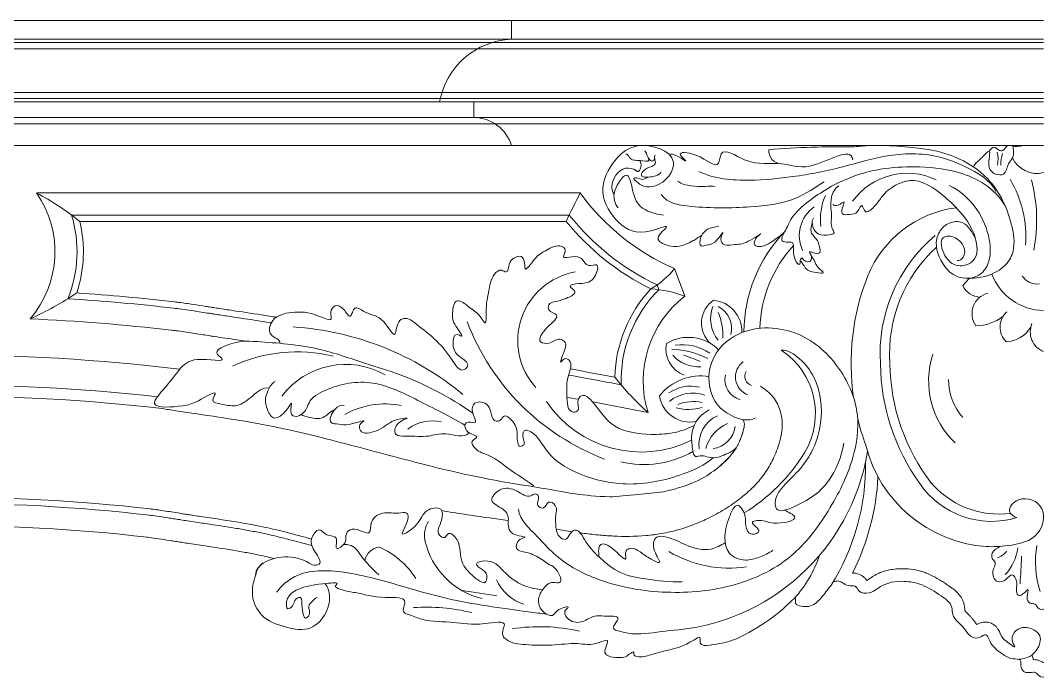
# Model space of a CAD drawing. Header units: millimetres. Extents: x 1778 to 4162, y -1209 to 580.
# Drawn here: x 2287.2 to 2642.9, y -200.2 to 28.7 of the extents above; entities that cross this region are included whole.
import ezdxf

# ---------------------------------------------------------------- set-up
doc = ezdxf.new("R2010")
doc.units = ezdxf.units.MM
doc.layers.add('ceco.net 173', color=7, linetype='Continuous')

msp = doc.modelspace()

# ---------------------------------------------------------------- linework, layer by layer
at = {"layer": 'ceco.net 173', "lineweight": 5}
for p, q in [((1802.56, 28.67), (2643.62, 28.67)), ((2458.27, 28.67), (2458.27, 22.12)), ((1802.56, 22.12), (2643.62, 22.12)), ((1790.82, 18.82), (2643.62, 18.82)), ((1796.05, 21.02), (2643.62, 21.02)), ((1778.33, 3.62), (2643.62, 3.62)), ((1777.51, 0.32), (2643.62, 0.32)), ((1777.73, 1.42), (2643.62, 1.42)), ((2445.19, 0.32), (2445.19, -5.13)), ((1789.48, -5.13), (2643.62, -5.13)), ((1796.8, -7.33), (2643.62, -7.33)), ((1802.56, -14.93), (2643.62, -14.93)), ((2505.24, -17.61), (2504.72, -16.74)), ((2292.85, -31.43), (2482.19, -31.43)), ((2305.05, -39.13), (2478.37, -39.13)), ((2307.93, -41.33), (2477.31, -41.33)), ((2515.07, -57.78), (2518.66, -67.39)), ((2508.98, -63.47), (2509.59, -65.12))]:
    msp.add_line(p, q, dxfattribs=at)
for centre, radius, start, end in [((2459.41, -4.49), 26.64, 92.4704, 169.5834), ((2445.01, -18.99), 13.87, 17.0638, 89.2538), ((2552.42, -16.7), 4.57, 175.9872, 267.2017), ((2572.05, -292.86), 277.53, 88.8292, 95.0004), ((2617.63, -19.57), 10.12, 347.8628, 13.1994), ((2645.44, -22.45), 16.79, 163.5168, 177.4242), ((2508.53, -17.76), 2.97, 204.8747, 241.6402), ((2507.1, -19.37), 1.01, 271.1561, 10.6375), ((2641.3, -15.17), 9.47, 205.3273, 284.2264), ((2596.15, -48.21), 23.63, 64.8914, 143.8235), ((2599.21, -46.41), 38.19, 355.2757, 31.1166), ((2586.31, -40.8), 54.87, 348.8808, 14.7781), ((2263.4, -51.89), 35.86, 319.2865, 34.7917), ((2245.54, -119.9), 100.33, 51.5504, 61.8638), ((2826.87, -207.28), 386.95, 152.9692, 154.6032), ((2546.38, 14.97), 79.2, 215.8609, 246.7171), ((2585.59, -40.35), 19.71, 155.8762, 188.0129), ((2570.88, -46.31), 12.36, 125.5444, 204.6351), ((2618.07, -74.81), 38.53, 97.2328, 157.8879), ((2263.4, -51.89), 43.56, 337.9237, 17.0369), ((2263.4, -51.89), 45.76, 341.7049, 13.3459), ((2546.38, 14.97), 89.1, 219.1858, 243.6214), ((2546.38, 14.97), 86.9, 218.5002, 244.5068), ((2590.01, -80.14), 50.78, 135.9568, 179.604), ((2590.01, -80.14), 45.28, 137.7426, 177.9965), ((2640.21, -87.36), 53.56, 129.8898, 183.8257), ((2640.21, -87.36), 50.26, 132.4431, 183.8257), ((2560.3, -55.27), 1.46, 122.2766, 185.4665), ((2484.71, -82.84), 24.27, 100.0971, 222.308), ((2492.18, -39.35), 29.39, 299.8187, 321.1731), ((2658.93, -90.71), 82.37, 158.3397, 188.4249), ((2643.87, -52.86), 19.51, 200.5131, 269.2913), ((2641.43, -56.74), 6.42, 214.2274, 276.2577), ((2624.86, -69.87), 11.16, 128.1669, 147.0378), ((2621.73, -60.75), 6.94, 206.0271, 267.8697), ((2247.71, 21.15), 105.53, 293.9719, 304.0854), ((2261.82, -746.51), 681.74, 83.33989, 86.21286), ((2541.29, -96.86), 47.06, 137.1402, 178.4663), ((2541.29, -96.86), 44.86, 134.9555, 181.7912), ((2541.29, -96.86), 37.16, 127.519, 197.3368), ((2504.4, -105.06), 40.28, 69.2687, 86.5941), ((2626.01, -73.45), 7.34, 104.4371, 215.0886), ((2261.82, -746.51), 679.54, 83.33989, 86.46087), ((2534.07, -76.74), 9.61, 124.254, 227.5681), ((2539.58, -75.22), 11.96, 159.0968, 218.727), ((2527.64, -79.65), 10.9, 357.8321, 84.6772), ((2526.35, -78.59), 8.55, 345.7246, 62.4726), ((2511.43, -81.05), 20.46, 357.4902, 23.136), ((2620, -62.29), 15.38, 269.9575, 308.1127), ((2635.67, -78.15), 7.23, 132.2537, 224.9496), ((2261.82, -746.51), 671.84, 83.33989, 87.54633), ((2375.56, -181.05), 103.16, 50.3703, 86.2641), ((2520.09, -46.83), 82.68, 200.8862, 249.1604), ((2630.02, -72.54), 10.73, 272.875, 328.4146), ((2646.31, -79.83), 7.35, 156.8362, 248.5384), ((2519.92, -96.59), 14.88, 45.1555, 120.9928), ((2521.78, -85.74), 9.71, 168.685, 249.8204), ((2517.64, -101.33), 17.08, 55.3973, 97.9128), ((2261.25, -756.95), 669.08, 83.0065, 97.52888), ((2383.58, -140.19), 53.43, 76.4429, 114.851), ((2512.96, -116.48), 30.61, 63.4656, 87.9271), ((2523.65, -79.29), 12.67, 223.2043, 272.5277), ((2505.08, -131.35), 45.33, 65.4007, 73.138), ((2537.64, -108.26), 26.5, 328.8732, 56.6451), ((2633.7, -96.76), 30.15, 162.3308, 225.9828), ((2400.52, -118.99), 27.86, 60.297, 143.0824), ((2542.83, -95.54), 6.55, 125.7664, 250.0605), ((2660.04, -89.95), 73.28, 180.7726, 215.5811), ((2660.04, -89.95), 69.98, 180.7726, 217.4502), ((2129.02, -2011.35), 1948.05, 79.12803, 79.67436), ((2129.02, -2011.35), 1950.25, 79.2064, 79.66738), ((2579.38, -27.32), 109.14, 218.7307, 227.6179), ((2524.1, -113.25), 18.1, 80.2664, 142.0745), ((2540.02, -96.37), 7.39, 168.0751, 253.2669), ((2542.97, -95.24), 3.44, 150.8483, 251.5059), ((2261.25, -756.95), 658.63, 83.57744, 97.52888), ((2520.6, -111.59), 12.9, 75.7305, 125.4358), ((2630.61, -96.37), 20.12, 180.0224, 221.3573), ((2261.25, -756.95), 654.78, 83.39659, 97.52888), ((2129.02, -2011.35), 1940.35, 79.53131, 79.65153), ((2520.45, -100.5), 10.75, 188.6813, 281.5086), ((2521.35, -113.77), 12.65, 70.3833, 129.5707), ((2414.16, -133.16), 28.26, 78.4146, 119.6293), ((2503.43, -81.89), 39.76, 213.9258, 296.2603), ((2129.02, -2011.35), 1940.35, 78.80255, 79.38113), ((2519.88, -90.38), 16.45, 255.0276, 287.1532), ((2521.62, -119.71), 15.64, 78.852, 110.4742), ((2531.83, -116.82), 10.88, 115.4165, 180.2221), ((2534.52, -119.1), 11.01, 114.0919, 187.6862), ((2658.93, -90.71), 82.37, 193.5281, 200.2688), ((2430.59, -124.71), 13.88, 76.7978, 127.2797), ((2538.83, -123.99), 13.37, 113.5126, 164.3947), ((2527.23, -111.53), 9.04, 277.8678, 352.0856), ((2626.89, -108.12), 46.58, 193.8204, 266.0145), ((2504.27, -91.16), 34.86, 256.9577, 299.5838), ((2508.62, -109.37), 74.63, 273.6162, 350.6686), ((2505.63, -88.03), 64.37, 301.5426, 328.1877), ((2502.69, -126.2), 78.93, 327.8437, 0.918), ((2499.91, -80.52), 56.12, 281.5853, 296.1194), ((2502.69, -126.2), 83.33, 333.1661, 357.1921), ((2625.44, -115.57), 30.24, 214.2506, 287.0231), ((2628.13, -112.17), 31.13, 218.7529, 277.3687), ((2261.25, -756.95), 619.58, 83.39659, 97.52888), ((2261.25, -756.95), 617.38, 83.39659, 97.52888), ((2261.25, -756.95), 609.68, 83.39659, 97.52888), ((2436.29, -150.63), 8.36, 145.4098, 193.0048), ((2454.35, -146.58), 26.88, 192.7458, 256.5779), ((2400.23, -159.45), 5.62, 40.3089, 94.3564), ((2443.17, -129.62), 46.7, 214.1197, 228.2251), ((2412.75, -160.41), 5.62, 94.6091, 169.9273), ((2401.17, -180.43), 27.93, 31.8389, 66.5402), ((2534.14, -120.78), 41.31, 239.3369, 278.3389), ((2625.46, -152.38), 6.47, 288.0194, 323.5429), ((2617.82, -152.77), 17, 316.9789, 352.2093), ((2673.83, -159.98), 33.06, 169.8947, 197.9892), ((2379.84, -173.82), 15.67, 55.0787, 120.7987), ((2525.46, -144.33), 42.24, 317.7986, 341.6425), ((2098.28, -130.38), 538.39, 356.0452, 357.0694), ((2466.97, -160.06), 15.22, 203.5314, 253.0765), ((2428.73, -241.9), 66.2, 76.258, 94.0209), ((2468.11, -245.58), 63.09, 77.3369, 98.7357)]:
    msp.add_arc(centre, radius, start, end, dxfattribs=at)
at = {"layer": 'ceco.net 173'}
msp.add_arc((2374.42, -165.02), 5.34, 119.1514, 174.7573, dxfattribs=at)
at = {"layer": 'ceco.net 173', "lineweight": 5}
for points, knots in [([(2524.58, -46.12), (2523.46, -46.9), (2518.57, -49.97), (2514.02, -50.69), (2507.14, -47.43), (2515.15, -41.53), (2502.91, -46.68), (2495.16, -42.55), (2487.78, -31.44), (2493.35, -19.9), (2502.52, -12.79), (2519.37, -18.35), (2510.72, -29.42), (2505.59, -29.38), (2504.23, -29.06)], [33.526084, 33.526084, 33.526084, 33.526084, 35.368001, 41.76453, 45.731498, 50.153408, 55.282468, 65.953398, 77.28588, 88.748409, 96.813434, 109.325211, 118.776399, 122.442048, 122.442048, 122.442048, 122.442048]), ([(2498.06, -17.9), (2498.53, -17.68), (2499.75, -20.34), (2502.23, -19.81), (2507.17, -20.96), (2505.38, -18.22), (2505.24, -17.61)], [0, 0, 0, 0, 1.426467, 5.103318, 7.811518, 9.975132, 9.975132, 9.975132, 9.975132]), ([(2617.96, -61.09), (2621.98, -61.2), (2628.31, -59.5), (2633.95, -51.87), (2632.56, -39.92), (2626.42, -26.71), (2611.43, -17.02), (2596.68, -15.31), (2585.03, -14.67), (2579.5, -15.15), (2577.73, -15.38)], [0, 0, 0, 0, 10.96539, 15.941777, 24.616766, 41.73359, 54.413786, 71.317801, 81.528944, 86.335029, 86.335029, 86.335029, 86.335029]), ([(2619.16, -22.32), (2619.7, -21.16), (2621.54, -19.92), (2625.97, -14.78), (2623.58, -22.09), (2626.27, -25.08), (2630.6, -25.41), (2630.82, -21.45), (2633.09, -19.29), (2633.17, -16.95), (2632.99, -15.58), (2633.04, -15.16)], [0, 0, 0, 0, 3.498036, 7.039782, 11.592502, 14.991603, 17.546875, 21.122187, 23.370473, 25.901583, 27.075839, 27.075839, 27.075839, 27.075839]), ([(2502.88, -20.11), (2503.97, -20.92), (2502.75, -25.65), (2501.26, -23.13), (2500.72, -23.13)], [1.667357, 1.667357, 1.667357, 1.667357, 5.261398, 6.743533, 6.743533, 6.743533, 6.743533]), ([(2494, -31.95), (2493.09, -30.6), (2492.96, -25.89), (2497.85, -21.53), (2501.53, -23.5), (2502.11, -23.98)], [0, 0, 0, 0, 4.450289, 11.427656, 13.121958, 13.121958, 13.121958, 13.121958]), ([(2562.05, -51.97), (2563.25, -54.08), (2564.06, -55.34), (2564.32, -57.17), (2568.07, -59.65), (2562.73, -58.91), (2560.91, -58.63), (2558.83, -54.32), (2558.74, -57.19), (2555.21, -52.71), (2557.59, -48.33), (2554.3, -48.57), (2551.43, -48.45), (2554.07, -44.07), (2555.36, -40.33), (2559.91, -35.6), (2566.82, -30.57), (2580.02, -23.53), (2597.5, -21.49), (2613.86, -23.6), (2624.52, -28.62), (2629.11, -33.68), (2630.52, -36.63)], [0, 0, 0, 0, 2.040091, 5.431375, 7.601112, 9.467864, 13.680511, 15.52135, 16.410133, 18.443171, 24.129729, 24.992638, 26.967127, 30.080636, 34.361976, 39.490971, 46.929907, 57.999691, 79.739057, 93.648659, 102.509934, 111.42555, 111.42555, 111.42555, 111.42555]), ([(2505.94, -25.89), (2505.26, -26.16), (2503.88, -27.15), (2502.4, -26.09), (2500, -26.18), (2502.65, -28.11), (2503.6, -28.86), (2504.23, -29.06)], [0, 0, 0, 0, 1.988753, 3.896924, 4.825769, 6.87503, 8.855913, 8.855913, 8.855913, 8.855913]), ([(2595.65, -27.32), (2594.24, -27.73), (2589.99, -29.54), (2587.33, -32.55), (2585.12, -35.88), (2581.31, -39.28), (2580.28, -34.4), (2578.89, -38.81), (2576.38, -38.77), (2571.9, -39.48), (2575.34, -32.98), (2572.47, -35.84), (2570.43, -35.95), (2570.35, -35.39)], [5.553018, 5.553018, 5.553018, 5.553018, 8.424607, 13.959308, 17.735326, 20.835904, 22.883826, 25.214745, 27.873628, 30.252003, 33.983482, 36.121598, 37.661319, 37.661319, 37.661319, 37.661319]), ([(2377.59, -83.8), (2377.76, -82.4), (2372.9, -81.3), (2374.9, -74.21), (2383.01, -72.64), (2388.3, -72.78), (2396.22, -76.57), (2394.85, -72.74), (2396.87, -69.99), (2400.04, -71.49), (2401.84, -75.36), (2402.97, -72.93), (2403.74, -70.49), (2408.64, -74.38), (2413.13, -73.57), (2417.65, -82.63), (2418.28, -78.04), (2418.81, -75.91), (2421.96, -74.5), (2429.09, -80.39), (2434.42, -84.01), (2440.64, -94.57), (2444.13, -90.71), (2439.25, -88.27), (2437.52, -85.11), (2438.27, -79.74), (2442.28, -82.36), (2437.84, -76.82), (2437.49, -73.9), (2438.57, -67.04), (2444.22, -71.96), (2446.91, -73.43), (2449.61, -78.08), (2449.14, -70.36), (2450.44, -66.37), (2451.04, -60.5), (2454.4, -57.7), (2457.14, -59.84), (2457.24, -55.82), (2458.91, -53.97), (2462.1, -52.81), (2462.93, -55.58), (2462.82, -59.48), (2466.74, -53.29), (2470.18, -51.56), (2474.57, -48.98), (2477.67, -51.31), (2475.26, -54.53), (2479.85, -53.35), (2482.92, -53.72), (2484.48, -57.6), (2489.22, -55.37), (2487.08, -62.5), (2483.66, -62.83), (2477.13, -63.47), (2481.79, -66.09), (2476.98, -68.34), (2474.55, -69.09), (2470.95, -69.8), (2471.1, -72.89), (2475.96, -73.91), (2470.33, -78.03), (2466.54, -83.52), (2472.1, -84.17), (2474.37, -81.69), (2477.91, -83.67), (2476.67, -86.42), (2474.78, -91.46), (2476.67, -88.64), (2480.04, -90.34), (2477.35, -96.05), (2477.54, -100.87), (2477.7, -108.51), (2482.42, -107.17), (2480.7, -104.08), (2483.62, -100.54), (2489.02, -107.17), (2493.92, -114.17), (2505.16, -115.77), (2514.52, -115.33), (2519.44, -113.64), (2521.88, -112.44)], [0.053645, 0.053645, 0.053645, 0.053645, 3.970381, 8.423895, 14.811091, 23.849069, 27.578806, 29.570453, 32.114474, 34.988862, 37.958597, 39.247248, 40.878715, 43.958423, 50.971267, 56.287677, 58.109798, 60.880897, 62.216704, 66.718165, 82.215527, 87.489326, 89.118917, 93.126251, 97.473022, 100.721872, 102.232632, 105.871659, 110.24302, 114.154601, 118.898855, 123.655324, 125.670551, 129.046287, 135.818587, 141.406571, 144.01707, 145.527802, 148.382677, 150.646166, 153.005359, 155.535589, 157.135619, 161.385325, 166.052563, 171.1027, 172.578883, 174.814451, 177.512067, 180.532685, 183.733549, 186.176313, 189.964419, 195.300382, 198.300781, 200.518356, 203.481138, 207.416023, 209.945174, 211.425878, 214.306073, 219.037957, 224.212713, 226.932658, 230.609626, 232.088679, 236.284862, 238.733535, 240.337562, 241.796177, 247.043694, 252.712115, 258.655861, 260.031654, 263.340301, 265.079794, 270.527502, 279.343619, 291.222296, 297.914934, 305.233522, 305.233522, 305.233522, 305.233522]), ([(2376.34, -74.73), (2375.55, -74.59), (2374.77, -74.46), (2370.27, -73.73), (2366.69, -73.19), (2362.12, -72.51), (2361, -72.35), (2359.03, -72.05), (2358.18, -71.92), (2356.52, -71.67), (2355.72, -71.55), (2354.42, -71.35), (2353.92, -71.27), (2352.88, -71.1), (2352.35, -71.02), (2350.4, -70.71), (2348.91, -70.48), (2345.77, -70.01), (2344.12, -69.77), (2341.93, -69.49), (2341.45, -69.43), (2340.97, -69.38)], [183.234779, 183.234779, 183.234779, 183.234779, 185.192439, 185.192439, 194.596904, 194.596904, 197.683903, 197.683903, 200.104743, 200.104743, 202.419475, 202.419475, 203.873268, 203.873268, 205.327061, 205.327061, 209.109912, 209.109912, 212.892762, 212.892762, 213.920806, 213.920806, 213.920806, 213.920806]), ([(2374.61, -76.67), (2374.4, -76.63), (2374.2, -76.6), (2371.07, -76.08), (2368.22, -75.65), (2363.43, -74.93), (2361.46, -74.64), (2357.98, -74.12), (2356.46, -73.89), (2354.53, -73.59), (2354.1, -73.52), (2353.21, -73.38), (2352.76, -73.31), (2351.39, -73.1), (2350.44, -72.94), (2347.26, -72.45), (2344.89, -72.09), (2341.82, -71.7), (2341.27, -71.63), (2340.71, -71.56)], [184.374276, 184.374276, 184.374276, 184.374276, 184.893064, 184.893064, 192.318813, 192.318813, 197.722072, 197.722072, 202.056483, 202.056483, 203.312098, 203.312098, 204.567713, 204.567713, 207.078943, 207.078943, 212.710936, 212.710936, 213.920806, 213.920806, 213.920806, 213.920806]), ([(2365.74, -83.06), (2364.69, -82.9), (2363.64, -82.75), (2361.25, -82.39), (2359.91, -82.19), (2357.34, -81.81), (2356.1, -81.62), (2354.36, -81.36), (2353.84, -81.28), (2352.48, -81.07), (2351.62, -80.93), (2349.85, -80.65), (2348.94, -80.5), (2346.13, -80.07), (2344.17, -79.77), (2341.36, -79.4), (2340.59, -79.3), (2339.8, -79.21)], [191.034805, 191.034805, 191.034805, 191.034805, 193.854799, 193.854799, 197.549204, 197.549204, 201.013861, 201.013861, 202.488327, 202.488327, 204.900345, 204.900345, 207.312363, 207.312363, 212.136399, 212.136399, 213.920806, 213.920806, 213.920806, 213.920806]), ([(2373.87, -99.36), (2371.79, -98.96), (2368.08, -102.16), (2363.02, -106.24), (2358.5, -105.17), (2353.16, -104.35), (2356.89, -99.23), (2348.21, -104.72), (2343.71, -105.69), (2330.42, -106.9), (2338.6, -98.44), (2342.24, -93.05), (2347.5, -87.85), (2360.61, -90.99), (2354.37, -86.89), (2361.67, -82.68), (2372.34, -83.35), (2389.97, -84.62), (2406.05, -90.53), (2423.14, -95.49), (2436.66, -102.43), (2444.8, -108.12)], [0, 0, 0, 0, 5.770884, 11.562446, 16.599618, 19.594479, 21.673504, 27.428209, 32.689815, 41.525993, 47.57007, 54.806743, 61.322447, 69.058769, 71.336092, 74.341313, 85.140874, 104.623438, 120.128576, 131.667575, 154.578198, 154.578198, 154.578198, 154.578198]), ([(2544.97, -98.76), (2545.8, -99.23), (2546.62, -99.79), (2548.13, -101.08), (2548.82, -101.81), (2550, -103.33), (2550.5, -104.12), (2551.29, -105.67), (2551.6, -106.43), (2552.06, -107.87), (2552.21, -108.54), (2552.44, -109.8), (2552.5, -110.38), (2552.59, -111.79), (2552.58, -112.56), (2552.49, -113.91), (2552.41, -114.49), (2552.24, -115.54), (2552.15, -116), (2551.98, -116.77), (2551.9, -117.09), (2551.75, -117.68), (2551.68, -117.93), (2551.46, -118.73), (2551.3, -119.25), (2550.79, -120.8), (2550.41, -121.81), (2549.22, -124.6), (2548.3, -126.31), (2546.29, -129.44), (2545.19, -130.87), (2542.93, -133.42), (2541.77, -134.56), (2540.04, -136.08), (2539.47, -136.56), (2538.45, -137.39), (2538, -137.74), (2537.09, -138.44), (2536.63, -138.78), (2535.22, -139.79), (2534.26, -140.44), (2531.32, -142.33), (2529.28, -143.49), (2525.47, -145.38), (2523.74, -146.14), (2520.05, -147.59), (2518.07, -148.25), (2515.13, -149.06), (2514.21, -149.29), (2512.36, -149.7), (2511.45, -149.88), (2508.7, -150.36), (2506.89, -150.59), (2501.24, -151.1), (2497.49, -151.11), (2491.98, -150.85), (2490.13, -150.71), (2486.49, -150.36), (2484.7, -150.14), (2482.69, -149.87), (2482.44, -149.84), (2482.19, -149.81)], [0, 0, 0, 0, 0.282214, 0.282214, 0.564428, 0.564428, 0.846642, 0.846642, 1.128857, 1.128857, 1.411071, 1.411071, 1.693285, 1.693285, 2.159631, 2.159631, 2.625978, 2.625978, 3.092324, 3.092324, 3.493326, 3.493326, 3.903028, 3.903028, 4.736544, 4.736544, 6.403575, 6.403575, 9.501887, 9.501887, 12.600199, 12.600199, 15.698511, 15.698511, 17.267688, 17.267688, 18.532629, 18.532629, 19.79757, 19.79757, 22.327452, 22.327452, 27.387215, 27.387215, 31.402864, 31.402864, 35.7633, 35.7633, 37.745881, 37.745881, 39.728462, 39.728462, 43.693623, 43.693623, 52.223677, 52.223677, 56.686111, 56.686111, 61.148545, 61.148545, 61.782568, 61.782568, 61.782568, 61.782568]), ([(2511.18, -135.49), (2494.41, -137.3), (2483.68, -137.06), (2472.53, -134.69), (2444.19, -130.47), (2410.78, -121.5), (2374.13, -111.73), (2349.71, -108.62), (2338.15, -106.76), (2336.54, -106.51)], [53.334407, 53.334407, 53.334407, 53.334407, 55.857146, 80.640841, 102.895251, 139.265994, 175.497495, 202.606749, 206.959872, 206.959872, 206.959872, 206.959872]), ([(2528.52, -123.69), (2525.51, -126.25), (2515.63, -130.81), (2498.83, -134.2), (2482.38, -130.31), (2471.79, -123.79), (2468.19, -117.25), (2465.29, -114.48), (2462.63, -113.81), (2461.61, -116.48), (2463.51, -118.75), (2460.21, -120.52), (2460.43, -114.36), (2459.59, -111.44), (2455.67, -108.16), (2454.7, -110.75), (2450.94, -111.47), (2451.91, -104.59), (2445.16, -103.62), (2444.06, -107.79), (2447.1, -112.33), (2441.71, -110.37), (2442.02, -115.41), (2447.9, -116.04), (2443.6, -117.91), (2446.25, -121.62), (2452.06, -122.88), (2457.17, -127.72), (2461.06, -129.98), (2466.08, -133.41)], [0, 0, 0, 0, 10.787131, 29.08547, 45.720034, 55.900632, 61.687631, 65.815402, 66.58776, 68.540407, 71.396856, 72.521199, 76.284766, 81.292574, 84.029303, 85.806614, 87.157605, 92.841605, 96.935728, 99.874532, 103.13061, 105.904824, 108.424461, 112.229072, 114.035467, 116.581673, 121.156376, 131.113693, 134.117063, 134.117063, 134.117063, 134.117063]), ([(2396.75, -106.87), (2395.34, -107.2), (2393.17, -110.34), (2389.03, -110.05), (2385.79, -109.07), (2385.03, -108.58)], [0, 0, 0, 0, 3.945469, 8.807308, 11.146375, 11.146375, 11.146375, 11.146375]), ([(2538.55, -110.3), (2539.74, -110.96), (2538.16, -119.55), (2532.47, -125.79), (2526.03, -130.12), (2523.76, -131.4)], [0, 0, 0, 0, 3.69727, 17.820119, 24.872844, 24.872844, 24.872844, 24.872844]), ([(2538.55, -110.3), (2539.74, -110.96), (2539.15, -114.16), (2538.22, -116.78), (2537.74, -117.85)], [0, 0, 0, 0, 3.69727, 6.633446, 6.633446, 6.633446, 6.633446]), ([(2536.66, -119.99), (2535.55, -121.19), (2532.71, -122.53), (2528.34, -124.54), (2524.52, -122.43), (2521.95, -123.68), (2521.15, -120.21), (2521.17, -118.69), (2520.98, -117.18), (2520.95, -116.87)], [3.030164, 3.030164, 3.030164, 3.030164, 5.766456, 10.804695, 15.046524, 16.199108, 18.220543, 21.137534, 21.892151, 21.892151, 21.892151, 21.892151]), ([(2466.04, -157.63), (2465.52, -157.27), (2463.61, -156.35), (2459.08, -156.34), (2460.34, -152.07), (2464.58, -151.2), (2457.03, -150.79), (2457.09, -146.83), (2457.26, -143.75), (2455.35, -140.96), (2449.57, -139.07), (2454.71, -133.52), (2459.99, -134.58), (2464.05, -138.06), (2466.39, -135.92), (2468.52, -137.33), (2466.19, -140.04), (2469.95, -141.99), (2470.71, -138.16), (2474.76, -140.5), (2473.36, -143.78), (2473.82, -147.36), (2473.76, -150.65), (2477.27, -152.75), (2478.45, -150.23), (2481.29, -147.48), (2484.71, -154.48), (2489.23, -158.73), (2496.09, -164.43), (2506.16, -166.06), (2513.46, -167.06), (2517.72, -166.84)], [153.237789, 153.237789, 153.237789, 153.237789, 155.056929, 159.127921, 162.062095, 163.667381, 167.534235, 171.881923, 172.860872, 175.940062, 180.580167, 184.760408, 190.164469, 194.811449, 196.312302, 197.376586, 200.317982, 202.325893, 204.752307, 207.089936, 210.843488, 212.884604, 217.120702, 219.201957, 221.353372, 223.424725, 228.50432, 235.686159, 243.076704, 251.437602, 263.095216, 263.095216, 263.095216, 263.095216]), ([(2634.29, -144.48), (2633.21, -144.23), (2630.25, -141.94), (2635.89, -136.08), (2645.14, -140.39), (2642.34, -152.23), (2632.49, -154.32), (2626.05, -154.7), (2623.65, -154.59)], [0, 0, 0, 0, 3.033188, 7.605926, 15.520843, 23.171395, 33.714365, 40.252466, 40.252466, 40.252466, 40.252466]), ([(2388.64, -151.95), (2385.6, -151.12), (2382.66, -150.33), (2378.54, -149.29), (2377.26, -148.98), (2374.88, -148.42), (2373.76, -148.16), (2371.71, -147.72), (2370.78, -147.53), (2368.87, -147.15), (2367.9, -146.96), (2365.92, -146.6), (2364.91, -146.43), (2361.83, -145.9), (2359.7, -145.57), (2355.29, -144.89), (2353, -144.55), (2349.08, -143.97), (2347.49, -143.74), (2345.36, -143.41), (2344.85, -143.33), (2343.8, -143.17), (2343.28, -143.09), (2341.74, -142.84), (2340.75, -142.69), (2338.85, -142.39), (2337.94, -142.25), (2336.2, -141.98), (2335.37, -141.86), (2333.81, -141.64), (2333.08, -141.55), (2332.38, -141.47)], [157.260977, 157.260977, 157.260977, 157.260977, 166.121241, 166.121241, 170.182163, 170.182163, 173.863824, 173.863824, 177.079311, 177.079311, 180.294799, 180.294799, 183.510286, 183.510286, 189.941261, 189.941261, 196.372237, 196.372237, 200.592612, 200.592612, 201.929442, 201.929442, 203.266271, 203.266271, 205.93993, 205.93993, 208.613588, 208.613588, 211.287247, 211.287247, 213.920806, 213.920806, 213.920806, 213.920806]), ([(2388.81, -160.97), (2389.65, -161.05), (2392.9, -161.13), (2389.52, -155.97), (2387.62, -152.53), (2391.18, -147.36), (2393.72, -151.22), (2398.47, -150.47), (2396.02, -156.85), (2401.26, -153.29), (2400.1, -150.12), (2403.77, -147.12), (2409.57, -152.01), (2408.84, -144.71), (2414.09, -142.16), (2418.01, -143.33), (2422.77, -142.19), (2422.01, -146.8), (2418.58, -152.06), (2426.72, -146.73), (2427.27, -141.79), (2434.47, -140.32), (2434.27, -146.14), (2431.49, -149.87), (2435.21, -152.08), (2436.26, -149.19), (2440.98, -152.78), (2439.76, -159.15), (2443.48, -163.9), (2449.69, -168.84), (2449.95, -163.25), (2447.51, -162.51), (2445.27, -160.15), (2451.45, -158.7), (2456.21, -164.17), (2461.23, -168.33), (2467.66, -169.54), (2469.07, -169.64)], [0, 0, 0, 0, 2.304964, 6.285037, 10.641683, 14.392307, 17.241436, 20.396128, 23.585463, 26.845393, 29.621598, 31.963546, 37.456564, 40.813073, 45.972479, 50.307349, 52.844079, 56.330852, 59.645825, 65.068123, 70.546897, 74.881245, 78.308613, 83.138833, 84.916294, 86.648656, 88.866568, 96.545719, 102.370947, 107.23091, 109.816092, 112.733305, 114.072131, 116.864321, 123.538961, 133.511629, 136.695932, 136.695932, 136.695932, 136.695932]), ([(2457.16, -145.6), (2457.09, -145.59), (2457.03, -145.58), (2454.87, -145.24), (2452.75, -144.94), (2447.73, -144.21), (2444.8, -143.79), (2440.51, -143.14), (2439.18, -142.94), (2436.55, -142.52), (2435.26, -142.3), (2433.96, -142.08)], [84.876084, 84.876084, 84.876084, 84.876084, 85.073892, 85.073892, 91.149502, 91.149502, 99.353464, 99.353464, 102.975854, 102.975854, 106.494918, 106.494918, 106.494918, 106.494918]), ([(2388.76, -154.27), (2386.32, -153.6), (2383.96, -152.95), (2379.97, -151.91), (2378.31, -151.5), (2375.54, -150.83), (2374.41, -150.57), (2372.55, -150.15), (2371.81, -149.99), (2370.34, -149.68), (2369.61, -149.54), (2368.12, -149.25), (2367.36, -149.1), (2365.05, -148.68), (2363.46, -148.41), (2359.05, -147.69), (2356.14, -147.25), (2351.29, -146.52), (2349.46, -146.25), (2346.65, -145.83), (2345.71, -145.69), (2344.06, -145.44), (2343.33, -145.32), (2341.91, -145.1), (2341.22, -144.99), (2339.88, -144.78), (2339.23, -144.67), (2337.19, -144.35), (2335.88, -144.15), (2333.76, -143.86), (2332.91, -143.74), (2332.12, -143.65)], [156.584546, 156.584546, 156.584546, 156.584546, 163.654906, 163.654906, 168.893187, 168.893187, 172.627465, 172.627465, 175.155295, 175.155295, 177.683126, 177.683126, 180.210957, 180.210957, 185.266618, 185.266618, 193.84158, 193.84158, 198.816347, 198.816347, 201.263469, 201.263469, 203.093317, 203.093317, 204.923166, 204.923166, 206.753014, 206.753014, 210.85303, 210.85303, 213.920806, 213.920806, 213.920806, 213.920806]), ([(2375.55, -158.75), (2375.53, -158.75), (2375.51, -158.74), (2374.47, -158.49), (2373.48, -158.25), (2371.49, -157.8), (2370.51, -157.59), (2368.8, -157.23), (2368.06, -157.08), (2365.74, -156.63), (2364.12, -156.34), (2359.08, -155.48), (2355.45, -154.93), (2350.48, -154.19), (2349.41, -154.03), (2347.35, -153.72), (2346.37, -153.58), (2344.7, -153.32), (2344.01, -153.22), (2342.61, -153), (2341.9, -152.89), (2340.52, -152.68), (2339.85, -152.57), (2337.79, -152.24), (2336.49, -152.04), (2334.09, -151.68), (2333, -151.52), (2331.74, -151.36), (2331.47, -151.33), (2331.21, -151.3)], [168.166172, 168.166172, 168.166172, 168.166172, 168.227131, 168.227131, 171.607692, 171.607692, 175.102286, 175.102286, 177.797357, 177.797357, 183.284224, 183.284224, 194.211411, 194.211411, 197.148193, 197.148193, 199.732916, 199.732916, 201.506031, 201.506031, 203.279146, 203.279146, 205.052261, 205.052261, 208.93271, 208.93271, 212.813159, 212.813159, 213.920806, 213.920806, 213.920806, 213.920806]), ([(2532.74, -153.25), (2531.15, -154.12), (2526.89, -156.65), (2519.15, -154.4), (2513.91, -151.4), (2507.86, -150.56), (2507.14, -155.77), (2511.29, -161.27), (2505.92, -158.52), (2503.54, -156.77), (2500.43, -154.63), (2497.53, -155.97), (2498.92, -161.07), (2493.94, -154.92), (2488.58, -152.59), (2488.47, -156.34), (2488.83, -158.27)], [0.895504, 0.895504, 0.895504, 0.895504, 5.784085, 13.976059, 20.502731, 23.600335, 27.953067, 31.937744, 34.731177, 38.847724, 42.059429, 43.752631, 46.122032, 51.319193, 55.220878, 59.417314, 59.417314, 59.417314, 59.417314]), ([(2513.33, -183.85), (2509.54, -184.18), (2503.24, -185.63), (2497.4, -184.5), (2493.09, -183.31), (2494.53, -181.22), (2496.35, -178.53), (2490.63, -179.04), (2486.94, -178.32), (2483.14, -181.25), (2478.48, -181.1), (2476.03, -177.23), (2479.22, -175.16), (2473.97, -176.1), (2472.88, -179.53), (2468.63, -177.27), (2467.1, -173.43), (2468.93, -169.33), (2471.82, -166.5), (2476.53, -167.95), (2474.46, -162.32), (2470.87, -160.68), (2468.38, -158.61), (2466.4, -157.77), (2466.04, -157.63)], [0, 0, 0, 0, 10.385781, 16.442925, 17.981019, 20.260239, 21.46838, 25.809939, 28.951535, 33.076504, 37.51934, 40.630669, 41.814959, 44.813587, 47.630309, 50.820011, 54.475246, 58.342883, 62.412506, 64.365914, 68.680524, 71.247251, 76.026399, 77.087328, 77.087328, 77.087328, 77.087328]), ([(2376.53, -170.47), (2378.09, -168.2), (2384.94, -162.37), (2401.83, -163.01), (2418.78, -168), (2439.97, -174.15), (2456.56, -176.23), (2468.41, -177.88), (2470.53, -178.14)], [0, 0, 0, 0, 7.500358, 23.129141, 42.795742, 56.545109, 82.937581, 88.698189, 88.698189, 88.698189, 88.698189]), ([(2616.25, -177.01), (2616.23, -176.91), (2616.21, -176.73), (2616.17, -176.27), (2616.14, -175.99), (2616.04, -175.29), (2615.97, -174.88), (2615.8, -174.27), (2615.75, -174.11), (2615.65, -173.81), (2615.59, -173.67), (2615.41, -173.23), (2615.28, -172.96), (2614.8, -172.09), (2614.41, -171.57), (2613.62, -170.66), (2613.21, -170.27), (2612.42, -169.6), (2612.03, -169.3), (2611.34, -168.8), (2611.03, -168.59), (2610.5, -168.23), (2610.28, -168.08), (2609.83, -167.78), (2609.61, -167.63), (2608.93, -167.18), (2608.48, -166.88), (2607.08, -165.98), (2606.1, -165.39), (2604.44, -164.54), (2603.82, -164.24), (2602.63, -163.76), (2602.09, -163.56), (2600.99, -163.21), (2600.44, -163.06), (2598.76, -162.66), (2597.62, -162.48), (2595.57, -162.3), (2594.66, -162.27), (2592.83, -162.31), (2591.9, -162.38), (2590.29, -162.62), (2589.61, -162.76), (2588.39, -163.07), (2587.86, -163.23), (2586.9, -163.58), (2586.46, -163.76), (2585.66, -164.13), (2585.29, -164.31), (2584.62, -164.69), (2584.31, -164.88), (2583.76, -165.23), (2583.51, -165.4), (2582.92, -165.81), (2582.61, -166.02), (2582.24, -166.24), (2582.13, -166.31), (2582.04, -166.35)], [39.004932, 39.004932, 39.004932, 39.004932, 39.614487, 39.614487, 40.224041, 40.224041, 40.833595, 40.833595, 41.032321, 41.032321, 41.231047, 41.231047, 41.628498, 41.628498, 42.570071, 42.570071, 43.511644, 43.511644, 44.453217, 44.453217, 45.29318, 45.29318, 45.986528, 45.986528, 46.679875, 46.679875, 48.06657, 48.06657, 50.83996, 50.83996, 52.413229, 52.413229, 53.682812, 53.682812, 54.952395, 54.952395, 57.491562, 57.491562, 59.481773, 59.481773, 61.471985, 61.471985, 62.91736, 62.91736, 64.0504, 64.0504, 64.992637, 64.992637, 65.804122, 65.804122, 66.497142, 66.497142, 67.190163, 67.190163, 68.392431, 68.392431, 69.082603, 69.082603, 69.082603, 69.082603]), ([(2393.23, -167.48), (2394.11, -168.31), (2395.46, -171.88), (2394.13, -177.98), (2388.38, -184.42), (2379.24, -182.79), (2370.98, -179.73), (2367.25, -171.77), (2368.35, -166.76), (2369.11, -164.53)], [0, 0, 0, 0, 3.324857, 9.625593, 16.379064, 24.39244, 32.748437, 39.670797, 46.140592, 46.140592, 46.140592, 46.140592]), ([(2569.51, -168.21), (2568.21, -169.63), (2566.54, -172.5), (2562.64, -175.77), (2559.47, -175.39), (2556.79, -174.9), (2557.59, -171.74), (2551.63, -177.56), (2547.03, -181.01), (2536.21, -187.5), (2529.8, -188.62), (2523.33, -189.36), (2524.43, -185.39), (2518.56, -189.35), (2514.28, -190.28), (2507.1, -192.06), (2503.43, -193.44), (2500.59, -192.43), (2501.15, -190.99), (2499.16, -191.98), (2498.2, -193.26), (2495.03, -193.2), (2492.62, -193.27), (2490.58, -191.7), (2491.03, -189.74), (2492.57, -186.34), (2486.51, -189.3), (2481.07, -187.87), (2472.1, -189.17), (2463.98, -188.87), (2457.73, -188.32), (2454.92, -185.56), (2455.16, -183.63), (2456.85, -180.02), (2445.67, -182.47), (2438.73, -180.53), (2428.54, -180.99), (2423.53, -178.49), (2420.44, -177.7), (2420.6, -175.64), (2422.16, -172.09), (2411.72, -172.75), (2405.23, -170.66), (2400.44, -170.14), (2396.26, -168.59), (2398.61, -166.97), (2390.31, -167.71), (2386.87, -168.31), (2379.65, -170.91), (2379.8, -177.02), (2382.41, -175.26), (2382.54, -173.5), (2383.61, -172.43), (2385.17, -172.14), (2385.31, -175.04), (2385.33, -176.71), (2386.23, -180.24), (2388.64, -178), (2386.88, -175.28), (2389.04, -173.65), (2390.13, -172.31), (2390.54, -172.38)], [83.822469, 83.822469, 83.822469, 83.822469, 88.905273, 93.524966, 95.984742, 97.939123, 99.442839, 101.437416, 112.085339, 123.498112, 130.729719, 133.937514, 135.608846, 137.685788, 146.424937, 152.062368, 156.544205, 157.77872, 158.426997, 159.378593, 161.546665, 163.611537, 167.180952, 168.136744, 170.026181, 172.336848, 175.107545, 181.916746, 190.116922, 198.368892, 204.782788, 206.199315, 208.448616, 209.633759, 215.912969, 225.818369, 235.865405, 240.639653, 241.847479, 243.6574, 245.231245, 251.430693, 261.237323, 266.273938, 268.042136, 268.717627, 271.905113, 279.306478, 286.403007, 288.619657, 290.344235, 292.260981, 293.437134, 294.316078, 295.780997, 299.29384, 301.052688, 302.664745, 305.204923, 308.019723, 309.159725, 309.159725, 309.159725, 309.159725]), ([(2643.65, -200.08), (2642.12, -200.21), (2641.33, -198.46), (2639.71, -198.27), (2637.48, -198.83), (2635.2, -197), (2636.23, -193.56), (2631.91, -193.92), (2628.69, -191.55), (2625.25, -189.29), (2623.76, -184.41), (2621.21, -186.79), (2618.16, -186.29), (2616.38, -183.71), (2614.38, -181.24), (2611.64, -178.98), (2612.03, -174.54), (2607.06, -171.24), (2601.88, -167.69), (2594.33, -166.22), (2587.59, -167.36), (2583.43, -171.2), (2579.32, -170.81), (2578.11, -167.84), (2574.77, -168.78), (2572.48, -165.86), (2570.88, -166.91), (2570.42, -166.72)], [0, 0, 0, 0, 1.76544, 3.143924, 5.670598, 8.029894, 10.330667, 12.427785, 16.41157, 22.197943, 24.512352, 26.504216, 29.296643, 32.019259, 34.684299, 38.187361, 40.89248, 45.663916, 52.631817, 58.507461, 66.131576, 70.211032, 73.518946, 75.419139, 77.542747, 81.428876, 82.60638, 82.60638, 82.60638, 82.60638]), ([(2582.04, -166.35), (2581.92, -166.18), (2581.77, -165.99), (2581.36, -165.55), (2581.11, -165.3), (2580.62, -164.91), (2580.44, -164.78), (2580.08, -164.57), (2579.91, -164.48), (2579.59, -164.33), (2579.43, -164.26), (2578.97, -164.09), (2578.68, -164.01), (2578.16, -163.9), (2577.93, -163.87), (2577.46, -163.83), (2577.23, -163.82), (2577.05, -163.82)], [74.615624, 74.615624, 74.615624, 74.615624, 74.918165, 74.918165, 75.220707, 75.220707, 75.372602, 75.372602, 75.486622, 75.486622, 75.600642, 75.600642, 75.828682, 75.828682, 76.056721, 76.056721, 76.343615, 76.343615, 76.343615, 76.343615]), ([(2582.04, -166.35), (2581.92, -166.18), (2581.77, -165.99), (2581.36, -165.55), (2581.11, -165.3), (2580.62, -164.91), (2580.44, -164.78), (2580.08, -164.57), (2579.91, -164.48), (2579.59, -164.33), (2579.43, -164.26), (2578.97, -164.09), (2578.68, -164.01), (2578.16, -163.9), (2577.93, -163.87), (2577.46, -163.83), (2577.23, -163.82), (2577.05, -163.82)], [74.615624, 74.615624, 74.615624, 74.615624, 74.918165, 74.918165, 75.220707, 75.220707, 75.372602, 75.372602, 75.486622, 75.486622, 75.600642, 75.600642, 75.828682, 75.828682, 76.056721, 76.056721, 76.343615, 76.343615, 76.343615, 76.343615]), ([(2620.36, -181.75), (2620.23, -181.58), (2620.08, -181.38), (2619.69, -180.86), (2619.48, -180.57), (2619.03, -180.01), (2618.8, -179.73), (2618.34, -179.2), (2618.11, -178.95), (2617.73, -178.54), (2617.57, -178.38), (2617.28, -178.08), (2617.14, -177.95), (2616.75, -177.56), (2616.53, -177.34), (2616.33, -177.12), (2616.28, -177.06), (2616.25, -177.01)], [31.254532, 31.254532, 31.254532, 31.254532, 31.995519, 31.995519, 32.836973, 32.836973, 33.678426, 33.678426, 34.416621, 34.416621, 34.888302, 34.888302, 35.359984, 35.359984, 36.388304, 36.388304, 36.847636, 36.847636, 36.847636, 36.847636]), ([(2633.64, -189.46), (2633.55, -189.46), (2633.49, -189.46), (2633.45, -189.46), (2633.43, -189.46), (2633.37, -189.45), (2633.33, -189.44), (2633.18, -189.37), (2633.07, -189.32), (2632.76, -189.13), (2632.56, -189), (2632.18, -188.73), (2632.03, -188.62), (2631.77, -188.43), (2631.67, -188.35), (2631.47, -188.21), (2631.37, -188.14), (2631.09, -187.93), (2630.91, -187.81), (2630.43, -187.44), (2630.16, -187.23), (2629.71, -186.82), (2629.53, -186.64), (2629.21, -186.25), (2629.07, -186.04), (2628.91, -185.74), (2628.88, -185.68), (2628.82, -185.57), (2628.8, -185.53), (2628.72, -185.34), (2628.64, -185.17), (2628.46, -184.74), (2628.35, -184.5), (2628.1, -183.98), (2627.96, -183.72), (2627.63, -183.2), (2627.44, -182.93), (2626.99, -182.41), (2626.73, -182.16), (2626.13, -181.7), (2625.81, -181.49), (2625.13, -181.18), (2624.81, -181.07), (2624.25, -180.94), (2624.02, -180.9), (2623.57, -180.86), (2623.36, -180.86), (2622.74, -180.88), (2622.38, -180.95), (2621.77, -181.1), (2621.52, -181.19), (2621.09, -181.37), (2620.91, -181.45), (2620.61, -181.61), (2620.48, -181.69), (2620.36, -181.75)], [12.108655, 12.108655, 12.108655, 12.108655, 12.43805, 12.43805, 12.865714, 12.865714, 13.845773, 13.845773, 14.825831, 14.825831, 15.80589, 15.80589, 16.34184, 16.34184, 16.682457, 16.682457, 17.023073, 17.023073, 17.704306, 17.704306, 19.066773, 19.066773, 20.429239, 20.429239, 21.791705, 21.791705, 22.079107, 22.079107, 22.311719, 22.311719, 22.776942, 22.776942, 23.242165, 23.242165, 23.602446, 23.602446, 23.895146, 23.895146, 24.12908, 24.12908, 24.323758, 24.323758, 24.469061, 24.469061, 24.565209, 24.565209, 24.661357, 24.661357, 24.86678, 24.86678, 25.072204, 25.072204, 25.277627, 25.277627, 25.48065, 25.48065, 25.48065, 25.48065]), ([(2633.64, -189.46), (2633.21, -188.71), (2632.05, -186.81), (2634.26, -182.33), (2639.56, -182.58), (2643.25, -186.03), (2641.71, -190.26), (2639.57, -192.61), (2638.47, -192.97), (2637.51, -193.36)], [0, 0, 0, 0, 2.364072, 5.681571, 11.228643, 13.926874, 18.274341, 21.547998, 22.187944, 22.187944, 22.187944, 22.187944]), ([(2640.03, -193.97), (2640, -193.74), (2639.94, -193.48), (2639.78, -192.93), (2639.67, -192.65), (2639.52, -192.34)], [9.7512579, 9.7512579, 9.7512579, 9.7512579, 9.9489901, 9.9489901, 10.1213993, 10.1213993, 10.1213993, 10.1213993]), ([(2643.62, -195.07), (2643.56, -195.02), (2643.49, -194.98), (2643.05, -194.68), (2642.64, -194.48), (2641.85, -194.19), (2641.46, -194.09), (2640.78, -193.99), (2640.48, -193.97), (2640.16, -193.97), (2640.09, -193.97), (2640.03, -193.97)], [1.965632, 1.965632, 1.965632, 1.965632, 2.022323, 2.022323, 2.33723, 2.33723, 2.652138, 2.652138, 2.967045, 2.967045, 3.060695, 3.060695, 3.060695, 3.060695])]:
    msp.add_open_spline(points, degree=3, knots=knots, dxfattribs=at)
for points, start_tangent, end_tangent in [([(2577.16, -19.85), (2562.16, -22.08), (2552.2, -21.26), (2539.45, -19.85), (2531.34, -17.83), (2530.33, -21.07), (2522.42, -18.23), (2517.15, -18.23), (2518.98, -20.26), (2513.55, -18.37)], (-0.128529, 0.991706), (0.05052, -0.998723)), ([(2523.51, -23.94), (2541.23, -26.98), (2556.27, -25.73), (2573.63, -22.33), (2589.92, -18.4), (2608.04, -19.1), (2616.4, -22.36), (2627.01, -30.87)], (0.901235, -0.43333), (0.455574, -0.890198)), ([(2624.62, -16.89), (2626.39, -15.45), (2627.94, -16.45), (2629.36, -16.64), (2631.15, -14.93), (2633.04, -15.16), (2637.79, -14.93)], (0.625067, 0.780571), (0.991324, -0.13144)), ([(2510.45, -24.06), (2506.03, -25.88), (2504.29, -25.81), (2503.63, -25.55), (2504.15, -23.85), (2507.14, -22.19), (2508.37, -21.16), (2508.43, -18.23)], (-0.444893, -0.895584), (0.976069, 0.217461)), ([(2511.2, -39.11), (2503.13, -36.02), (2500.32, -29.74), (2498.35, -25.25), (2495.54, -27.96), (2494.14, -34.03), (2495.44, -36.58)], (-0.995596, 0.09375), (0.690266, -0.723556)), ([(2510.44, -31.99), (2520.82, -36.11), (2541.41, -36.28), (2557.34, -33.24), (2567.19, -27.52)], (0.536796, -0.843712), (0.846831, 0.531862)), ([(2516.17, -27.34), (2525.83, -29.13), (2529.24, -29.13)], (0.81417, -0.580627), (0.999239, -0.039001)), ([(2613.46, -54.97), (2615.56, -53.84), (2612.81, -47.05), (2608.61, -47.05), (2609.25, -53.19), (2613.78, -56.75), (2619.12, -54.97), (2619.77, -46.89), (2613.62, -37.02), (2607.47, -31.37), (2595.45, -27.38)], (0.952816, -0.30355), (-0.953795, -0.300459)), ([(2572.33, -28.95), (2569.72, -32.96), (2569.72, -40.19), (2570.02, -43.81), (2570.62, -45.31), (2568.11, -46.12), (2564.59, -45.31), (2563.08, -42.3), (2563.49, -40.19)], (-0.875553, -0.483122), (0.707394, 0.70682)), ([(2619.88, -47.25), (2615.25, -41.74), (2612.98, -41.4), (2608.89, -43.1), (2606.39, -47.41), (2609.23, -57.05), (2612.07, -59.77), (2620.81, -60.22), (2624.21, -56.14), (2624.67, -47.64), (2620.35, -37.19), (2610.7, -28.8)], (-0.496475, 0.868051), (-0.903501, 0.428586)), ([(2563.03, -41.73), (2562.63, -44.97), (2564.81, -48), (2565.52, -50.11), (2565.66, -52.15), (2563.33, -52.23), (2562.06, -51.94), (2562.63, -53.14), (2562.19, -55.26), (2559.52, -54.04)], (-0.215008, -0.976612), (-0.385353, 0.922769)), ([(2552.88, -45.51), (2548.46, -48.68), (2545.25, -50.05), (2543, -49.57), (2543.41, -47.32), (2545.05, -45.68), (2540.75, -48.27), (2535.33, -49.49), (2531.84, -49.14), (2531.31, -46.87), (2531.84, -45.3), (2529.04, -48.61), (2526.07, -49.66), (2524.32, -49.84), (2524.15, -47.22), (2526.59, -44.08), (2530.44, -43.03)], (-0.75957, -0.650426), (0.9823, 0.187316)), ([(2460.67, -141.59), (2467.3, -151.14), (2473.01, -157), (2487.5, -165.63), (2510.79, -170.41), (2534.43, -168.25), (2555.56, -157.92), (2568.52, -142.2), (2577.15, -123.56), (2578.74, -108.83), (2572.57, -92.96), (2558.07, -80.63), (2537.56, -80.48), (2528, -90.34), (2529.23, -104.06), (2534.94, -108.99), (2543.27, -109.76)], (0.141465, -0.989943), (0.857657, 0.514222)), ([(2573.98, -118.59), (2568.68, -131.67), (2556.98, -140.58), (2550.58, -141.41), (2550.23, -138.45), (2552.32, -134.34), (2559.01, -127.24), (2562.62, -121.9), (2565.92, -111.61), (2563.58, -95.64), (2558.6, -89.17), (2552.21, -86.13)], (-0.12628, -0.991995), (-0.999479, -0.032271)), ([(2442.04, -112.35), (2425.65, -103.66), (2409.95, -97.66), (2393.33, -100.2), (2387.75, -104.48), (2386.5, -107.2), (2382.18, -109.02), (2381.39, -107.69), (2381.67, -104.67), (2380.22, -106.57), (2377.64, -109.14), (2375.8, -109.81), (2373.34, -107.02), (2372.62, -102.9), (2373.38, -100.38), (2375.93, -97.05)], (-0.859844, 0.510556), (0.872883, 0.487929)), ([(2443.43, -114.87), (2435.35, -115.31), (2429.38, -116.09), (2421.46, -116.09), (2417.95, -115.44), (2418.86, -111.55), (2421.98, -109.86), (2417.56, -110.64), (2414.32, -112.59), (2411.2, -114.27), (2405.62, -114.14), (2405.49, -112.2), (2406.79, -110.9), (2401.72, -112.07), (2398.08, -111.94), (2395.49, -111.42), (2396.88, -106.73), (2399.96, -105.44)], (-0.548736, -0.835996), (0.968626, -0.248524)), ([(2553.4, -141.93), (2556.91, -144.2), (2549.65, -146.42), (2543.72, -145.53), (2542.24, -146.12), (2544.46, -149.23), (2541.95, -150.27), (2539.87, -147.31), (2539.58, -143.75), (2537.06, -140.2), (2534.09, -144.49), (2532.61, -151.75), (2534.09, -156.78), (2539.72, -159.3), (2544.61, -158.26), (2549.35, -155.89)], (0.885926, -0.463826), (0.826595, 0.562797)), ([(2628.47, -154.5), (2625.73, -156.9), (2625.84, -158.92), (2626.69, -159.99), (2625.95, -162.98), (2627.55, -166.71), (2630.43, -166.07), (2632.67, -164.47), (2634.17, -166.6), (2634.17, -169.59), (2634.7, -171.51), (2637.05, -170.55), (2638.12, -169.59), (2637.9, -172.15), (2638.87, -174.28), (2640.57, -174.6), (2642.18, -176.31), (2643.62, -176.31)], (-0.845839, -0.533438), (0.12207, 0.992521))]:
    msp.add_spline(points, degree=3, dxfattribs=dict(at, start_tangent=start_tangent, end_tangent=end_tangent))
for points in [[(2537.2, -118.98), (2536.6, -120.17), (2535.91, -121.24), (2535.15, -122.22)], [(2534.13, -123.45), (2532.94, -124.78), (2531.63, -125.95), (2530.22, -127.06)], [(2479.39, -149.4), (2477.51, -149.11), (2475.66, -148.8), (2473.84, -148.48)], [(2453.14, -171.69), (2449.37, -171.11), (2445.33, -170.54), (2441.01, -169.91)], [(2637.51, -193.36), (2636.75, -193.71), (2635.87, -193.84), (2635.02, -193.86)]]:
    msp.add_open_spline(points, degree=3, dxfattribs=at)

doc.saveas('drawing.dxf')
